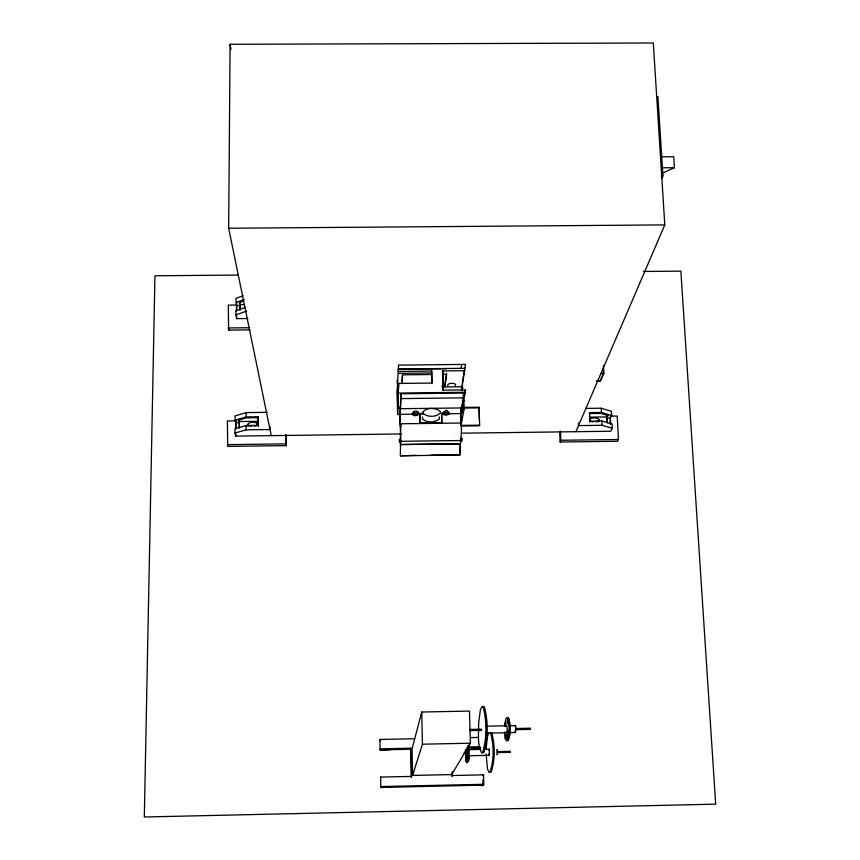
<?xml version="1.0" encoding="UTF-8"?>
<svg xmlns="http://www.w3.org/2000/svg" width="860" height="860" viewBox="0 0 860 860"><rect width="100%" height="100%" fill="white"/><g stroke="black" fill="none" stroke-linecap="round" stroke-linejoin="round"><path stroke-width="1.29" d="M270.029 426.882L270.029 429.538L246.1 429.839L234.974 433.064L235.823 436.095L401.459 433.956M235.909 423.303L235.059 420.196L246.153 416.896L258.107 416.756L258.075 425.367L246.121 425.517L235.006 428.764L234.974 433.064M258.107 416.756L258.29 426.302L257.806 424.195L256.366 422.69L252.861 422.11L249.368 422.787L247.906 424.313L248.422 426.366M235.823 436.095L235.844 433.956M235.876 428.173L235.93 420.11M247.895 318.533L236.575 318.651L236.597 315.566M236.629 311.019L236.672 303.247M239.252 427.517L239.295 420.927L239.424 428.183M239.94 310.234L239.983 303.902M240.112 309.761L239.553 301.881M246.1 429.839L246.121 425.517M246.153 416.896L246.175 412.596L267.396 412.338M271.276 435.633L228.663 228.244L230.093 44.279L653.31 43L664.801 224.901L575.899 431.698M286.09 435.149L286.111 445.62L227.728 446.394L227.373 420.959L236.661 420.841M249.938 329.885L228.62 330.1L228.276 305.117L236.274 305.042M228.62 330.1L228.631 327.423M235.059 420.196L235.092 415.917L246.175 412.596M236.575 318.651L235.78 310.804L245.476 307.353M236.661 306.321L235.855 298.431L243.111 295.786M235.704 428.774L235.737 422.679L239.284 422.636L238.628 420.153L246.39 417.852L258.312 417.702M236.457 311.449L236.489 305.569L239.972 305.536L239.327 302.516L243.681 300.946M400.448 438.815L400.265 406.801L400.534 408.704L461.454 407.952L463.303 397.858L463.164 393.052L401.061 393.794L399.857 414.692M460.347 443.459L459.799 454.994L400.373 455.789L400.502 444.394M400.523 441.578L400.577 442.309L400.717 424.947L400.685 423.786L400.47 427.183L399.835 413.767M465.4 749.759L465.948 761.25M467.388 751.823L467.41 754.134M467.851 757.477C467.668 749.565 466.808 761.799 467.818 757.961M486.19 748.942L487.233 737.601L488.792 732.526M508.486 734.397C508.066 725.109 506.852 739.837 508.432 734.956M461.53 390.408L464.873 368.295L398.352 369.048L398.395 371.434L431.698 371.058L431.989 383.044L398.621 383.431L397.739 408.715L397.385 390.117M400.222 414.466L397.589 414.498L398.621 383.431M402.029 381.27L402.415 374.981M379.969 740.696L380.045 739.46L414.584 738.74M400.534 408.704L401.061 393.794M402.082 383.614L402.62 374.852L431.301 374.519M400.362 415.047L400.416 414.348L412.327 414.197C413.617 417.627 422.281 414.348 417.25 412.219M459.799 454.994L460.39 443.61M400.502 444.469L460.487 443.889L461.454 431.107L460.842 407.317M400.179 424.195L400.502 419.067M380.55 778.053L380.636 777.074L411.553 776.408L410.983 748.178L380.195 748.823L380.109 749.995L390.322 749.683M413.993 412.252C411.929 413.004 411.779 414.778 413.929 412.95M413.413 413.488C412.359 410.102 419.691 410.252 417.81 413.681C417.025 415.09 412.08 414.477 414.047 412.789M504.605 726.205L505.734 719.186L506.862 717.595L507.432 717.971C509.69 725.13 509.593 733.505 507.067 740.578L506.486 740.901L505.411 739.224L504.519 732.15M505.68 726.044L505.358 722.572L504.981 726.507M419.959 413.413L420.11 423.539L419.959 413.413L423.582 413.359M431.731 383.603L431.698 371.058M468.485 755.317L468.657 758.875L468.893 755.445M464.938 370.681L442.782 370.94L442.986 390.709M446.469 373.229L444.674 385.796L441.986 385.828M444.91 386.86L446.716 374.347L442.309 374.39M488.996 750.651L489.458 749.221L489.383 755.317L467.765 755.768M444.34 411.875C437.719 416.1 454.101 415.853 447.598 411.843M443.566 412.811L442.642 413.821L441.588 413.832L441.685 413.133L441.836 423.27L441.621 415.014M443.91 413.112C447.985 404.555 450.188 418.906 444.179 412.649M485.75 733.204L506.615 732.774L507.346 729.301L506.733 725.775L485.835 726.205M461.035 368.607L461.691 364.704M509.593 735.418L509.561 731.699M390.945 787.233L380.69 787.459L380.636 777.074M461.401 388.01L461.863 385.387M462.239 383.27L464.454 370.681M464.894 368.166L465.55 364.382L398.556 365.135L397.148 391.397L397.589 414.498M460.423 417.476L461.927 409.317L464.067 409.285L463.798 400.029M462.185 407.919L462.659 405.339M463.131 402.76L463.615 400.179M464.798 393.729L465.518 389.86L443.287 390.117L442.782 370.94M465.518 389.86L461.616 413.703L461.551 411.392M460.455 422.152L461.164 418.304M461.325 420.69L461.777 418.272M460.874 425.291L461.304 423.023L400.599 423.786M464.486 407.393L479.074 407.21L479.654 425.173L461.024 425.41L464.067 409.285M400.577 438.976L400.566 444.62L460.379 443.685M467.474 747.759L467.27 748.318L467.077 747.663M479.3 419.411L479.074 407.21M479.654 425.173L479.504 425.818L461.422 426.055M411.553 776.408L411.273 777.3L410.983 748.178M496.628 749.877C497.811 747.329 498.015 756.101 496.671 754.682M421.733 712.026L412.026 749.092L412.563 775.441L451.65 774.591L470.409 743.201L469.474 711.07L421.733 712.026L422.432 744.201L412.563 775.441M506.766 734.709L506.615 738.332M448.307 411.66L446.243 412.596L444.125 411.714M449.253 413.047C448.135 415.068 443.932 415.09 442.739 413.123M418.024 412.037L415.799 413.036L413.531 412.09M418.906 413.423C417.788 415.434 413.574 415.477 412.381 413.499M422.518 417.121L422.561 419.078C426.979 422.883 435.074 422.83 439.363 418.863L439.32 416.906M661.953 178.343L662.931 175.892L657.911 96.632M610.525 416.154L617.2 416.068L618.469 439.503L617.534 441.255L560.129 442.019L560.838 440.255L560.441 431.129M600.914 379.131L602.957 374.401M603.441 365.435L603.849 373.412L600.635 380.808L596.818 380.851M610.084 418.583L611.6 415.477L601.398 412.488L589.659 412.628L589.67 422.099L589.541 419.669M598.227 421.938L599.183 419.884L597.689 418.401L594.217 417.82L590.809 418.487L589.455 420.002L590.96 421.486L593.271 421.873M606.794 422.195L606.526 416.95L607.611 414.66M590.089 421.174L601.839 421.024L612.051 423.969L612.277 428.215L610.75 431.247L461.368 433.182M515.022 726.066L515.559 725.722L516.021 728.216L515.441 732.483L509.088 732.72M460.691 438.191L460.541 441.363M509.926 751.35L509.937 752.35L509.948 751.328L496.768 751.608M530.147 728.216L530.125 729.377L530.147 728.216L515.678 728.506M452.596 771.484L452.145 776.419L452.048 772.42M467.12 752.081C465.798 742.782 466.486 764.368 467.12 752.081L468.087 750.49L467.754 745.781M471.742 747.974L480.546 747.899M472.828 785.363L482.965 785.223M482.75 775.752L483.503 774.849L452.693 775.516M599.183 419.884L597.84 421.4L595.561 421.841M482.299 785.965L483.793 784.288L483.503 774.849M247.207 425.872L248.035 424.99M257.806 424.195L256.355 425.721L254.023 426.173M482.481 707.253L483.449 706.318L484.406 706.984C488.276 721.562 488.19 737.955 483.89 752.414L482.922 752.962M455.273 385.624C457.574 382.506 446.275 382.592 447.813 385.721M662.651 172.957L674.444 167.711L673.724 156.735L660.641 156.81M490.243 772.441L491.135 772.108C495.296 759.659 495.048 745.276 491.651 732.645M235.833 302.548L244.304 299.484M235.748 314.943L246.659 311.073M483.793 784.288L380.776 786.545L380.69 787.459L483.04 785.137L482.879 779.773M509.206 725.722L515.387 725.603M469.657 729.452L481.492 729.205M469.667 730.613L481.761 730.366M515.344 729.678L530.125 729.377M507.099 731.774L508.346 731.753M470.388 737.59L478.364 737.428M422.432 744.201L470.409 743.201M467.958 746.985L479.966 746.738M410.704 749.254L380.12 749.899L380.045 739.46M468.635 748.039L480.622 747.791M469.087 749.651L480.546 749.415M484.363 749.329L489.458 749.221M467.346 762.368C470.065 761.691 468.786 753.564 469.184 750.468L468.087 750.49L467.883 758.24L466.625 762.874L466.152 757.133L466.055 761.057M465.12 752.274L467.754 752.221M463.787 753.317L467.743 753.231M496.747 752.618L509.937 752.35M612.277 428.215L602.054 425.302L578.522 425.603L578.404 422.969M400.738 441.309L461.067 440.524M227.19 444.642L285.8 443.867L286.111 445.62M560.838 440.255L618.469 439.503M416.154 455.37L400.373 455.789M430.666 455.166L459.691 454.779M398.32 369.316L446.351 368.768M398.287 373.369L431.473 372.993M601.269 373.444L603.849 373.412M596.851 380.776L600.667 380.733M442.104 387L462.175 386.763L462.282 390.537M398.814 393.052L465.582 392.257M401.158 398.61L463.303 397.858M461.949 406.242L463.024 406.232M461.885 406.619L463.035 406.673L461.895 407.049M463.475 408.07L478.934 407.887M462.024 408.565L463.131 408.608L463.002 409.306L462.895 405.823M461.949 408.919L463.024 408.909L463.024 405.125M585.531 408.414L601.183 408.221L611.374 411.252L611.6 415.477M419.895 414.101L418.39 413.413M421.099 414.09L423.507 414.058M461.024 413.596L449.146 413.746L448.683 413.036M589.24 413.574L600.957 413.434L608.106 415.531L606.902 418.014L610.385 417.971L610.707 424.002M239.456 421.55L258.032 421.314M589.573 417.154L606.526 416.95M420.175 422.851L441.933 422.582M240.144 304.655L244.047 304.612M228.094 327.95L249.497 327.735M238.123 275.05L154.94 275.791L144.319 817L715.681 804.154L680.873 271.137L643.301 271.47M661.34 167.797L674.444 167.711M661.114 175.902L662.931 175.892M228.663 228.244L664.801 224.901M251.679 426.205L249.357 425.808L247.906 424.313M508.099 717.562L508.679 717.939C510.947 725.109 510.851 733.483 508.303 740.557L507.142 740.406M515.258 732.591L514.774 731.538M506.615 732.774L506.164 731.72M598.259 420.572L599.119 421.421M489.383 755.317L488.964 753.683M468.281 748.2L468.625 745.276M400.566 444.62L400.427 441.965M509.142 719.616L508.464 722.841M507.894 719.637C505.82 720.992 508.357 728.044 507.981 720.013M508.722 723.926L508.529 723.324M505.476 738.729C507.486 737.665 505.035 730.376 505.39 738.353M490.565 732.666C493.93 745.308 494.167 759.67 490.049 772.13L489.157 772.463L487.523 769.141L486.137 754.048M256.366 422.69L256.839 424.754M230.093 44.279L230.942 49.568M509.227 719.992L509.335 721.045M468.85 745.76L469.184 750.468M610.149 419.787L610.407 424.614M606.816 416.326L607.16 422.84M603.279 369.531L603.473 373.229M601.183 408.221L601.398 412.488M601.839 421.024L602.054 425.302M559.666 431.623L560.129 442.019M463.357 400.867L463.518 406.006M463.131 402.867L463.239 406.812M460.713 407.704L460.895 414.294M460.96 422.84L461.024 425.41M397.191 379.883L397.266 383.839M506.099 724.851L506.11 725.453M285.778 434.676L285.8 443.867M399.448 440.309C399.481 446.028 399.674 436.02 399.448 440.309M462.089 387.666L462.089 387.666M461.573 439.944C461.777 444.77 462.153 434.493 461.573 439.944M463.175 387.656L463.239 387.742M478.579 723.722C478.869 733.311 477.01 744.308 481.686 752.995L482.643 752.446C486.9 737.966 486.975 721.604 483.159 707.006L482.202 706.339L480.364 709.704L478.579 723.722M397.943 387.527L397.685 402.243L397.943 387.527M440.438 412.273L440.159 413.273C435.816 417.272 427.635 417.326 423.174 413.477L423.12 411.499C427.474 407.511 435.644 407.446 440.116 411.295L440.438 412.273"/></g></svg>
